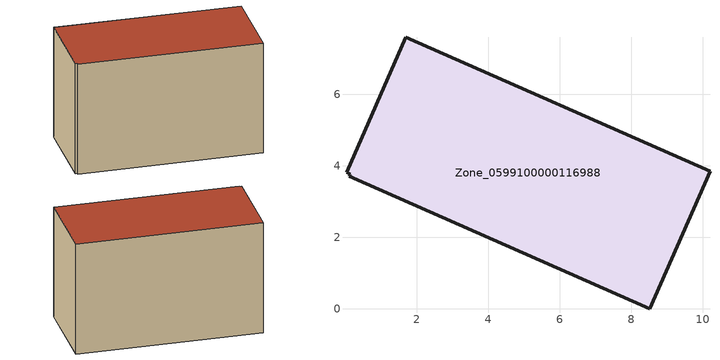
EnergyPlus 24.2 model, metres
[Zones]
Zone_0599100000116988
 floor ground (C_G): 0.14,3.77 0.03,3.82 1.69,7.6 10.21,3.85 8.52,0 0.1,3.71 z0
 wall outside (C_F): 8.52,0 10.21,3.85 1.69,7.6 0.03,3.82 0.14,3.77 0.1,3.71 8.52,0 z0:5.86
 roof outside (C_R): 0.03,3.82 0.14,3.77 0.1,3.71 8.52,0 10.21,3.85 1.69,7.6 z5.86
[BUILDING]
Pand.0599100000116988: North Axis=0; Terrain=City; Loads Convergence Tolerance Value=0.04; Temperature Convergence Tolerance Value=0.4; Solar Distribution=FullExterior; Maximum Number of Warmup Days=25; Minimum Number of Warmup Days=1
[Site:Location]
Rotterdam.The.Hague.AP_ZH_NLD Design_Conditions: Latitude=51.96; Longitude=4.45; Time Zone=1; Elevation=-4.5
[SITE:GROUNDTEMPERATURE:BUILDINGSURFACE]
18, 18, 18, 18, 18, 18, 18, 18, 18, 18, 18, 18
[MATERIAL] Thermal Absorptance=0.9; Solar Absorptance=0.7; Visible Absorptance=0.7
Name | Roughness | Thickness | Conductivity | Density | Specific Heat
G.TI.1946-1964 | MediumSmooth | 0.15 | 1 | 540 | 1210
F.TI.1946-1964 | Rough | 0.3 | 0.857143 | 1920 | 840
R.TI.1946-1964 | MediumRough | 0.2 | 0.277778 | 1500 | 1000
[CONSTRUCTION]
C_G: G.TI.1946-1964
C_F: F.TI.1946-1964
C_R: R.TI.1946-1964
[ZONE]
Zone_0599100000116988: Type=1; Multiplier=1; Ceiling Height=Autocalculate; Volume=Autocalculate; Floor Area=autocalculate; Part of Total Floor Area=Yes
[ZONEINFILTRATION:DESIGNFLOWRATE]
Infil_Zone_0599100000116988: Zone or ZoneList or Space or SpaceList=Zone_0599100000116988; Schedule=AlwaysOn; Design Flow Rate Calculation Method=Flow/Area; Flow Rate per Floor Area=0.003; Constant Term Coefficient=1; Temperature Term Coefficient=0; Velocity Term Coefficient=0; Velocity Squared Term Coefficient=0
[HVACTEMPLATE:ZONE:IDEALLOADSAIRSYSTEM]
Zone_0599100000116988: Maximum Heating Supply Air Temperature=50; Minimum Cooling Supply Air Temperature=13; Maximum Heating Supply Air Humidity Ratio=0.0156; Minimum Cooling Supply Air Humidity Ratio=0.0077; Heating Limit=NoLimit; Cooling Limit=NoLimit; Dehumidification Control Type=ConstantSensibleHeatRatio; Cooling Sensible Heat Ratio=0.7; Dehumidification Setpoint=60; Humidification Control Type=None; Humidification Setpoint=30; Outdoor Air Method=None; Outdoor Air Flow Rate per Person=0.00944; Outdoor Air Flow Rate per Zone Floor Area=0; Outdoor Air Flow Rate per Zone=0; Demand Controlled Ventilation Type=None; Outdoor Air Economizer Type=NoEconomizer; Heat Recovery Type=None; Sensible Heat Recovery Effectiveness=0.7; Latent Heat Recovery Effectiveness=0.65
[ZONECONTROL:THERMOSTAT]
ThermostatControl_Zone_0599100000116988: Zone or ZoneList=Zone_0599100000116988; Control Type Schedule=DualSetpointControlType; Control 1=Thermostat_Zone_0599100000116988; Temperature Difference Between Cutout And Setpoint=0
[THERMOSTATSETPOINT:DUALSETPOINT]
Thermostat_Zone_0599100000116988: Heating Setpoint Temperature Schedule=HeatingSetpoint_Zone_0599100000116988; Cooling Setpoint Temperature Schedule=CoolingSetpoint_Zone_0599100000116988
[SCHEDULE:COMPACT]
HeatingSetpoint_Zone_0599100000116988: Through: 12/31, For: AllDays, Until: 24:00, 21
CoolingSetpoint_Zone_0599100000116988: Through: 12/31, For: AllDays, Until: 24:00, 24
DualSetpointControlType: Through: 12/31, For: AllDays, Until: 24:00, 4
AlwaysOn: Through: 12/31, For: AllDays, Until: 24:00, 1
